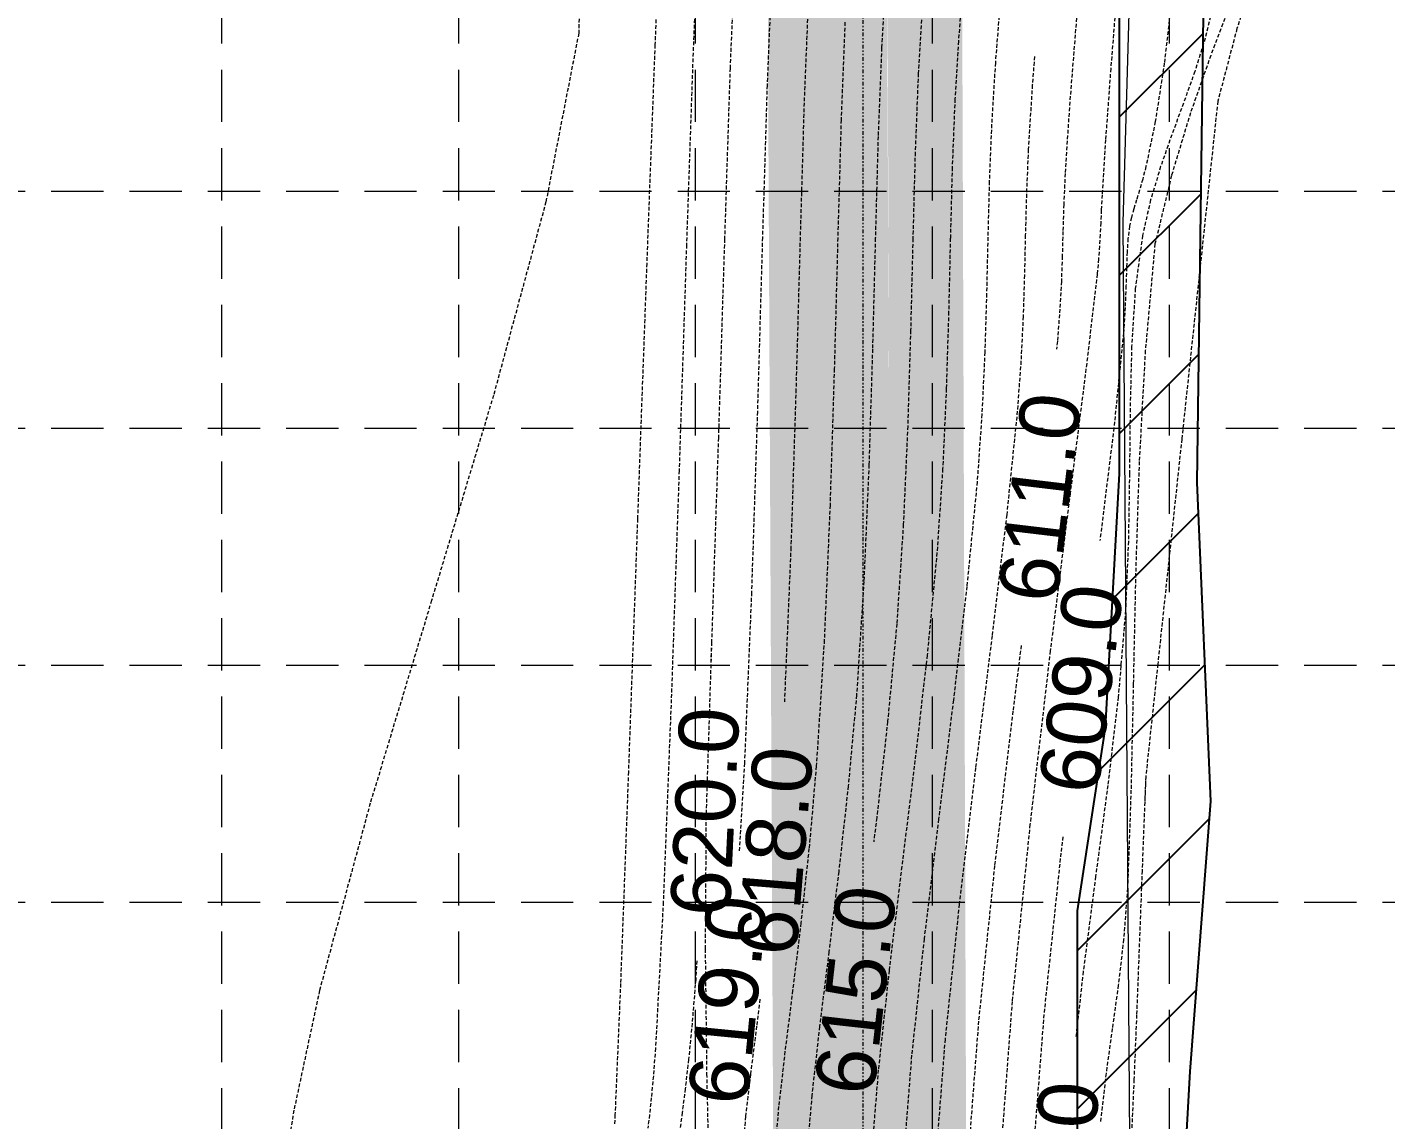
# Model space of a CAD drawing. Extents: x 299711 to 300729, y 199411 to 200048.
# Drawn here: x 300460.8 to 300551.9, y 199619.3 to 199692.5 of the extents above; entities that cross this region are included whole.
import ezdxf
from ezdxf.enums import TextEntityAlignment as Align

# ---------------------------------------------------------------- set-up
doc = ezdxf.new("R2010")
doc.units = 0
doc.header["$MEASUREMENT"] = 0
doc.linetypes.add('DIVIDE2', pattern=[0.625, 0.25, -0.125, 0, -0.125, 0, -0.125])
doc.linetypes.add('HIDDEN', pattern=[0.375, 0.25, -0.125])
for name, color, linetype in [('63-TOE OF SLOPE', 7, 'Continuous'), ('BOUND-13', 7, 'Continuous'), ('CONT-1', 252, 'Continuous'), ('CONT-2', 252, 'Continuous'), ('FIRM ON CONTOUR', 6, 'Continuous'), ('GRID', 254, 'HIDDEN'), ('LIMITS OF DISTURBANCE', 1, 'HIDDEN'), ('SILT FENCE', 200, 'Continuous'), ('WATER', 5, 'Continuous')]:
    doc.layers.add(name, color=color, linetype=linetype)
doc.styles.get("Standard").update_dxf_attribs({"font": 'ARIAL.TTF'})

msp = doc.modelspace()

# ---------------------------------------------------------------- hatches: boundary and pattern name
at = {"layer": 'WATER'}
h = msp.add_hatch(dxfattribs=at)
h.set_pattern_fill('ANSI31', color=256, scale=60, style=0)
h.paths.add_polyline_path([(300024.184, 199948.501), (300022.336, 199944.484), (300033.266, 199938.377), (300054.726, 199935.244), (300069.355, 199934.28), (300082.32, 199931.306), (300102.173, 199930.904), (300137.815, 199933.309), (300145.357, 199934.581), (300150.654, 199936.133), (300216.427, 199929.212), (300239.967, 199935.211), (300309.481, 199930.143), (300388.058, 199931.325), (300401.647, 199934.278), (300431.187, 199932.506), (300460.136, 199930.143), (300468.407, 199924.828), (300479.633, 199924.237), (300485.541, 199921.875), (300518.625, 199923.647), (300538.713, 199920.103), (300525.124, 199922.466), (300533.099, 199864.816), (300538.771, 199829.853), (300537.826, 199784.495), (300528.373, 199740.082), (300530.263, 199724.017), (300532.154, 199712.678), (300534.044, 199695.669), (300534.044, 199677.714), (300534.044, 199662.595), (300533.099, 199645.586), (300531.209, 199633.301), (300531.209, 199613.457), (300531.209, 199603.063), (300531.209, 199589.833), (300531.357, 199574.696), (300530.428, 199553.335), (300539.718, 199544.048), (300551.331, 199541.726), (300549.938, 199549.62), (300551.331, 199555.193), (300545.416, 199554.574), (300540.688, 199561.462), (300536.466, 199582.126), (300537.346, 199596.582), (300538.789, 199622.526), (300540.183, 199640.636), (300539.254, 199661.997), (300539.718, 199694.967), (300536.931, 199713.542), (300535.073, 199727.473), (300535.537, 199739.546), (300544.709, 199775.384), (300545.797, 199796.586), (300544.828, 199821.739), (300545.757, 199845.422), (300538.325, 199864.461), (300537.86, 199884.893), (300536.466, 199912.755), (300537.875, 199929.161), (300536.017, 199947.272), (300545.307, 199971.883), (300539.733, 199994.173), (300535.552, 200011.354), (300523.475, 200017.855), (300528.584, 199979.313), (300523.939, 199961.203), (300513.719, 199943.557), (300495.603, 199941.235), (300472.377, 199944.485), (300446.828, 199946.807), (300411.059, 199943.557), (300349.742, 199935.198), (300335.806, 199937.52), (300307.005, 199940.306), (300271.237, 199943.557), (300240.498, 199942.176), (300214.02, 199942.176), (300175.464, 199943.104), (300151.309, 199946.819), (300105.32, 199947.284), (300086.275, 199945.426), (300062.119, 199943.569), (300053.293, 199943.569)])

# ---------------------------------------------------------------- linework, layer by layer
at = {"layer": '63-TOE OF SLOPE', "linetype": 'Continuous', "lineweight": 0}
msp.add_lwpolyline([(300536.053, 199879.072), (300535.372, 199798.41), (300535.266, 199713.71), (300534.275, 199679.432), (300534.744, 199614.857), (300535.288, 199561.294), (300536.423, 199553.237), (300514.679, 199553.506), (300500.259, 199548.39), (300483.232, 199544.952), (300427.485, 199543.022), (300370.578, 199541.113), (300346.08, 199540.156), (300306.204, 199539.467), (300286.86, 199541.436), (300223.338, 199541.39), (300159.383, 199541.419), (300107.063, 199542.515), (300030.124, 199539.614), (299979.954, 199538.965), (299932.772, 199541.669)], dxfattribs=at)
at = {"layer": 'BOUND-13', "color": 7, "linetype": 'DIVIDE2', "lineweight": 0}
msp.add_lwpolyline([(300000.073, 199553.408), (300000.005, 200000.008), (300516.848, 199985.027), (300516.848, 199553.487), (300000.073, 199553.408)], dxfattribs=at)
at = {"layer": 'CONT-1', "color": 25, "linetype": 'HIDDEN', "lineweight": 0}
for points in [[(300511.326, 199788.337), (300511.104, 199776.813), (300510.751, 199761.943), (300510.313, 199745.606), (300509.832, 199729.682), (300509.353, 199716.05), (300508.92, 199706.592), (300508.805, 199704.8), (300508.696, 199703.382), (300508.591, 199702.158), (300508.488, 199700.95), (300508.386, 199699.578), (300508.283, 199697.864), (300507.947, 199689.765), (300507.575, 199678.314), (300507.163, 199664.998), (300506.706, 199651.306), (300506.651, 199649.932)], [(300533.887, 199695.023), (300533.469, 199689.735), (300533.12, 199684.965), (300532.886, 199681.271), (300532.835, 199680.256), (300532.796, 199679.395), (300532.759, 199678.612), (300532.714, 199677.831), (300532.651, 199676.975), (300532.559, 199675.967), (300531.858, 199669.979), (300530.747, 199661.287), (300529.416, 199650.716), (300528.055, 199639.09), (300526.856, 199627.233), (300526.01, 199615.969)], [(300520.78, 199692.996), (300520.564, 199689.414), (300520.355, 199684.126), (300520.201, 199678.352), (300520.052, 199672.2), (300519.856, 199665.775), (300519.563, 199659.182), (300519.123, 199652.529), (300518.511, 199645.974), (300517.78, 199639.541), (300517.579, 199637.915)], [(300505.71, 199629.955), (300505.642, 199628.743), (300505.403, 199625.762), (300505.166, 199623.342), (300504.94, 199621.381), (300504.736, 199619.778), (300504.564, 199618.433)]]:
    msp.add_lwpolyline(points, dxfattribs=at)
at = {"layer": 'CONT-2', "color": 43, "linetype": 'HIDDEN', "lineweight": 0}
for points in [[(300513.746, 199780.867), (300513.567, 199769.514), (300513.273, 199756.016), (300512.896, 199741.706), (300512.467, 199727.916), (300512.018, 199715.977), (300511.58, 199707.222), (300511.428, 199705.016), (300511.281, 199703.225), (300511.139, 199701.651), (300511.002, 199700.093), (300510.869, 199698.351), (300510.741, 199696.225), (300510.431, 199688.614), (300510.118, 199678.428), (300509.778, 199666.744), (300509.384, 199654.638), (300508.912, 199643.188), (300508.562, 199637.292)], [(300516.151, 199779.204), (300516.16, 199773.36), (300516.062, 199762.605), (300515.836, 199750.58), (300515.513, 199738.191), (300515.121, 199726.343), (300514.688, 199715.942), (300514.243, 199707.894), (300514.051, 199705.289), (300513.864, 199703.109), (300513.684, 199701.148), (300513.511, 199699.203), (300513.348, 199697.07), (300513.197, 199694.545), (300512.911, 199687.443), (300512.646, 199678.426), (300512.364, 199668.246), (300512.025, 199657.653), (300511.594, 199647.396), (300511.589, 199647.298)], [(300503.316, 199700.892), (300502.909, 199691.333), (300502.359, 199676.684), (300501.741, 199659.568), (300501.131, 199642.606), (300500.603, 199628.421), (300500.233, 199619.634), (300500.201, 199619.033)], [(300505.822, 199699.415), (300505.465, 199690.793), (300505.026, 199677.92), (300504.531, 199662.805), (300504.004, 199647.456), (300503.468, 199633.881), (300502.947, 199624.088), (300502.804, 199622.233), (300502.668, 199620.775), (300502.543, 199619.634), (300502.433, 199618.728)], [(300531.593, 199697.972), (300531.11, 199692.368), (300530.696, 199687.134), (300530.408, 199682.709), (300530.316, 199680.63), (300530.261, 199678.83), (300530.217, 199677.161), (300530.158, 199675.476), (300530.057, 199673.625), (300529.889, 199671.46), (300529.833, 199670.94)], [(300543.32, 199696.825), (300541.933, 199692.417), (300540.644, 199687.546), (300538.23, 199664.915), (300536.621, 199649.827), (300535.816, 199642.283), (300535.805, 199641.997), (300535.793, 199641.714), (300535.782, 199641.432), (300535.77, 199641.15), (300535.759, 199640.867), (300535.748, 199640.583), (300535.57, 199635.987), (300535.385, 199631.113), (300535.202, 199626.328), (300535.027, 199622.001), (300534.867, 199618.503), (300534.731, 199616.203), (300534.704, 199615.884), (300534.701, 199615.854)], [(300497.904, 199696.454), (300497.801, 199692.105), (300495.603, 199680.814), (300492.089, 199667.841), (300487.937, 199654.101), (300483.823, 199640.505), (300480.424, 199627.968), (300478.705, 199619.935), (300477.496, 199612.745), (300476.569, 199606.197), (300475.697, 199600.089), (300474.652, 199594.219), (300473.207, 199588.386), (300471.702, 199583.814), (300469.924, 199579.367), (300467.978, 199575.266), (300465.97, 199571.734), (300464.003, 199568.996), (300462.184, 199567.273), (300461.549, 199566.923), (300460.946, 199566.72), (300460.373, 199566.633)], [(300523.552, 199695.379), (300523.257, 199691.575), (300523.021, 199687.7), (300522.839, 199683.119), (300522.715, 199678.37), (300522.6, 199673.434), (300522.445, 199668.289), (300522.201, 199662.916), (300521.818, 199657.294), (300521.16, 199650.428), (300520.343, 199643.362), (300519.46, 199636.264), (300518.61, 199629.301), (300517.885, 199622.639), (300517.382, 199616.447)], [(300537.614, 199694.854), (300537.059, 199690.107), (300536.456, 199686.183), (300535.833, 199683.177), (300535.61, 199682.331), (300535.394, 199681.592), (300535.193, 199680.933), (300535.011, 199680.328), (300534.856, 199679.75), (300534.734, 199679.174), (300534.626, 199678.355), (300534.565, 199677.446), (300534.529, 199676.403), (300534.492, 199675.182), (300534.432, 199673.738), (300534.324, 199672.027), (300533.68, 199665.655), (300532.742, 199658.11)], [(300518.304, 199694.387), (300518.108, 199691.13), (300517.872, 199685.188), (300517.685, 199678.366), (300517.497, 199670.938), (300517.258, 199663.179), (300516.917, 199655.362), (300516.427, 199647.76), (300515.87, 199641.66), (300515.231, 199635.919), (300514.57, 199630.546), (300513.949, 199625.548), (300513.428, 199620.933), (300513.069, 199616.707)], [(300526.064, 199694.378), (300525.733, 199690.123), (300525.479, 199685.998), (300525.326, 199682.18), (300525.229, 199678.435), (300525.143, 199674.656), (300525.025, 199670.737), (300524.829, 199666.57), (300524.512, 199662.049), (300523.82, 199655.038), (300522.919, 199647.409), (300521.925, 199639.443), (300520.954, 199631.419), (300520.12, 199623.618), (300519.539, 199616.321)], [(300540.502, 199694.684), (300539.8, 199691.768), (300539.107, 199689.548), (300538.346, 199687.414), (300537.566, 199685.307), (300536.815, 199683.166), (300536.143, 199680.932), (300535.599, 199678.544), (300535.116, 199674.996), (300534.869, 199671.114), (300534.768, 199666.957), (300534.725, 199662.584), (300534.651, 199658.051), (300534.46, 199653.419), (300533.973, 199647.623), (300533.271, 199641.702), (300532.454, 199635.593), (300531.623, 199629.235), (300531.131, 199624.83)], [(300541.527, 199694.148), (300540.178, 199690.623), (300538.816, 199686.776), (300537.545, 199682.566), (300536.435, 199677.989), (300535.784, 199670.843), (300535.376, 199663.411), (300535.136, 199655.89), (300534.98, 199648.481), (300534.827, 199641.388), (300534.595, 199634.811), (300534.333, 199631.381), (300533.977, 199628.325), (300533.57, 199625.412), (300533.155, 199622.411), (300532.774, 199619.091)], [(300515.652, 199692.843), (300515.392, 199686.297), (300515.168, 199678.397), (300514.935, 199669.63), (300514.648, 199660.483), (300514.262, 199651.441), (300513.73, 199642.991), (300513.238, 199637.476), (300512.694, 199632.483), (300512.142, 199627.967), (300511.63, 199623.885), (300511.205, 199620.191), (300510.913, 199616.842)], [(300528.36, 199690.554), (300528.21, 199688.64), (300527.94, 199684.322), (300527.817, 199681.333), (300527.743, 199678.572), (300527.682, 199675.888), (300527.596, 199673.129), (300527.449, 199670.144), (300527.204, 199666.782), (300526.493, 199659.834), (300525.514, 199651.728), (300524.407, 199642.889), (300523.31, 199633.738), (300522.36, 199624.7), (300521.696, 199616.199)], [(300527.463, 199651.082), (300526.909, 199646.671), (300525.68, 199636.31), (300524.606, 199625.911), (300523.853, 199616.082)], [(300530.26, 199638.265), (300530.126, 199637.168), (300528.988, 199626.358), (300528.166, 199615.795)], [(300509.943, 199627.371), (300509.724, 199625.567), (300509.319, 199622.358), (300508.986, 199619.522), (300508.758, 199616.979)]]:
    msp.add_lwpolyline(points, dxfattribs=at)
at = {"layer": 'FIRM ON CONTOUR', "color": 25, "linetype": 'HIDDEN', "lineweight": 0}
msp.add_lwpolyline([(300508.283, 199697.864), (300507.947, 199689.765), (300507.575, 199678.314), (300507.163, 199664.998), (300506.706, 199651.306), (300506.333, 199639.621), (300506.281, 199630.742), (300506.375, 199622.372), (300506.375, 199622.372), (300506.375, 199622.372), (300506.375, 199622.372), (300506.375, 199622.372), (300506.375, 199622.372), (300506.533, 199615.641)], dxfattribs=at)
at = {"layer": 'GRID', "color": 252, "linetype": 'HIDDEN', "lineweight": 0, "ltscale": 14}
for p, q in [((300473.854, 200030.908), (300473.854, 199474.995)), ((300489.735, 200030.908), (300489.735, 199474.995)), ((300505.617, 200030.908), (300505.617, 199474.995)), ((300521.498, 200030.908), (300521.498, 199474.995)), ((300537.379, 200030.908), (300537.379, 199474.995)), ((299727.435, 199681.521), (300712.073, 199681.521)), ((299727.435, 199665.64), (300712.073, 199665.64)), ((299727.435, 199649.758), (300712.073, 199649.758)), ((299727.435, 199633.877), (300712.073, 199633.877))]:
    msp.add_line(p, q, dxfattribs=at)
at = {"layer": 'LIMITS OF DISTURBANCE', "ltscale": 70, "const_width": 5, "flags": 128}
msp.add_lwpolyline([(299986.808, 199545.397), (300521.512, 199548.416), (300520.252, 199915.514), (299987.023, 199913.947), (299986.775, 199550.481)], close=True, dxfattribs=at)
at = {"layer": 'SILT FENCE', "const_width": 8, "flags": 128}
msp.add_lwpolyline([(299989.799, 199552.292), (300256.518, 199553.77), (300515.138, 199555.091), (300513.454, 199908.524), (299989.743, 199907.187)], dxfattribs=at)
at = {"layer": 'WATER', "flags": 128}
msp.add_lwpolyline([(300534.044, 199695.669), (300534.044, 199677.714), (300534.044, 199662.595), (300533.099, 199645.586), (300531.209, 199633.301), (300531.209, 199613.457), (300531.209, 199603.063), (300531.209, 199589.833), (300531.357, 199574.696), (300530.428, 199553.335), (300539.718, 199544.048), (300551.331, 199541.726), (300549.938, 199549.62), (300551.331, 199555.193), (300545.416, 199554.574), (300540.688, 199561.462), (300536.466, 199582.126), (300537.346, 199596.582), (300538.789, 199622.526), (300540.183, 199640.636), (300539.254, 199661.997), (300539.718, 199694.967)], dxfattribs=at)

# ---------------------------------------------------------------- texts
at = {"layer": 'CONT-1', "color": 25, "linetype": 'Continuous', "lineweight": 0}
for s, rotation, p in [('611.0', 83.19546, (300528.702, 199661.005)), ('609.0', 82.87101, (300531.47, 199648.191)), ('618.0', 85.27803, (300510.954, 199637.319)), ('619.0', 84.44728, (300507.773, 199627.324)), ('608.0', 86.69144, (300530.28, 199614.868))]:
    msp.add_text(s, height=4, rotation=rotation, dxfattribs=at).set_placement(p, align=Align.MIDDLE)
at = {"layer": 'CONT-2', "color": 43, "linetype": 'Continuous', "lineweight": 0}
for s, rotation, p in [('620.0', 87.30398, (300506.249, 199639.94)), ('615.0', 83.59184, (300516.354, 199627.99))]:
    msp.add_text(s, height=4, rotation=rotation, dxfattribs=at).set_placement(p, align=Align.MIDDLE)

doc.saveas('drawing.dxf')
